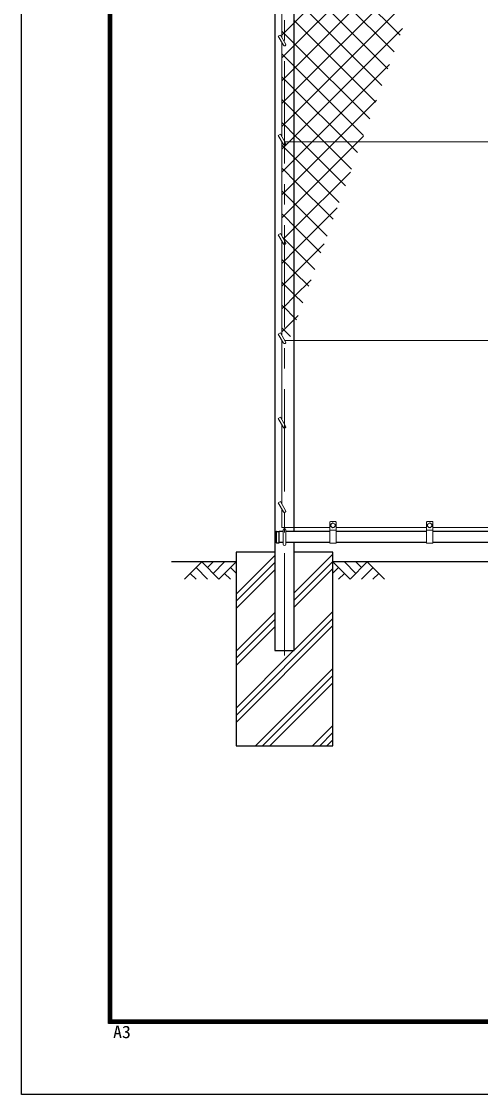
# Model space of a CAD drawing. Units: millimetres, scale not verified. Extents: x -4200 to 4200, y -2970 to 2970.
# Drawn here: x -4200 to -2777, y -2970 to 354 of the extents above; entities that cross this region are included whole.
import ezdxf
from ezdxf.enums import TextEntityAlignment as Align

# ---------------------------------------------------------------- set-up
doc = ezdxf.new("R2010")
doc.units = ezdxf.units.MM
doc.header["$LTSCALE"] = 10
doc.linetypes.add('USER1', pattern=[50.8, 31.75, -6.35, 6.35, -6.35])
for name, color, linetype, lineweight in [('0-0_D-STR1', 1, 'Continuous', 25), ('0-1_D-STR3', 3, 'Continuous', 13), ('0-2_D-BMK', 2, 'USER1', 13), ('0-3_D-STR2', 7, 'Continuous', 13), ('0-7_D-DCR-HCH', 7, 'Continuous', 13), ('0-8_D-STR4', 7, 'Continuous', 25), ('0-9_D-BGD', 7, 'Continuous', 25), ('0-C_D-TTL', 7, 'Continuous', 25)]:
    doc.layers.add(name, color=color, linetype=linetype, lineweight=lineweight)
doc.styles.add('ＭＳ ゴシック', font='')
doc.styles.get('ＭＳ ゴシック').set_extended_font_data('MS Gothic')

msp = doc.modelspace()

# ---------------------------------------------------------------- linework, layer by layer
at = {"layer": '0-0_D-STR1'}
for p, q in [((-3354.4, -1225.77), (-3354.4, 1176.23)), ((-3409.99, -1225.27), (-3401.65, -1225.27)), ((-3409.65, -1260.27), (-3409.65, -1225.27)), ((-3401.65, -1260.27), (-3401.65, -1225.27)), ((-3388.65, -1225.77), (-3401.65, -1225.77)), ((-3244.65, -1225.77), (-3380.65, -1225.77)), ((-2944.65, -1225.77), (-3224.65, -1225.77)), ((-2644.65, -1225.77), (-2924.65, -1225.77)), ((-3409.99, -1260.27), (-3401.65, -1260.27)), ((-3388.65, -1259.77), (-3401.65, -1259.77)), ((-3244.65, -1259.77), (-3380.65, -1259.77)), ((-2944.65, -1259.77), (-3224.65, -1259.77)), ((-2644.65, -1259.77), (-2924.65, -1259.77))]:
    msp.add_line(p, q, dxfattribs=at)
msp.add_lwpolyline([(-3414.9, 1226.23), (-3414.9, -1594.77), (-3354.4, -1594.77), (-3354.4, -1259.77)], dxfattribs=at)
for centre, radius, start, end in [((-3379.43, -1242.77), 35.72, 151.52136, 208.47864), ((-3409.99, -1226.27), 1, 90, 147.70173), ((-3409.99, -1259.27), 1, 212.29827, 270)]:
    msp.add_arc(centre, radius, start, end, dxfattribs=at)
at = {"layer": '0-1_D-STR3'}
for p, q in [((-3392.65, 304.58), (-3392.65, 596.08)), ((-3404.05, 308.32), (-3397.12, 312.32)), ((-3404.05, 308.32), (-3388.12, 280.73)), ((-3397.12, 312.32), (-3381.19, 284.73)), ((-3392.65, -2.92), (-3392.65, 288.58)), ((-3404.05, 0.82), (-3397.12, 4.82)), ((-3404.05, 0.82), (-3388.12, -26.77)), ((-3397.12, 4.82), (-3381.19, -22.77)), ((-3392.65, -310.42), (-3392.65, -18.92)), ((-1592.74, -18.77), (-3383.5, -18.77)), ((-3404.05, -306.68), (-3397.12, -302.68)), ((-3404.05, -306.68), (-3388.12, -334.27)), ((-3397.12, -302.68), (-3381.19, -330.27)), ((-3392.65, -617.92), (-3392.65, -326.42)), ((-3404.05, -614.18), (-3397.12, -610.18)), ((-3404.05, -614.18), (-3388.12, -641.77)), ((-3397.12, -610.18), (-3381.19, -637.77)), ((-3392.65, -879.42), (-3392.65, -633.92)), ((-1592.74, -633.77), (-3383.5, -633.77)), ((-3404.05, -875.68), (-3397.12, -871.68)), ((-3404.05, -875.68), (-3388.12, -903.27)), ((-3397.12, -871.68), (-3381.19, -899.27)), ((-3392.65, -1140.92), (-3392.65, -895.42)), ((-3404.05, -1137.18), (-3397.12, -1133.18)), ((-3404.05, -1137.18), (-3388.12, -1164.77)), ((-3397.12, -1133.18), (-3381.19, -1160.77)), ((-3392.65, -1212.77), (-3392.65, -1156.92)), ((-3226.65, -1194.77), (-3242.65, -1194.77)), ((-2926.65, -1194.77), (-2942.65, -1194.77)), ((-3392.65, -1212.77), (-3244.65, -1212.77)), ((-3388.65, -1264.77), (-3388.65, -1220.77)), ((-3380.65, -1264.77), (-3380.65, -1220.77)), ((-3244.65, -1261.77), (-3244.65, -1196.77)), ((-3224.65, -1221.77), (-3244.65, -1221.77)), ((-3241.15, -1210.52), (-3241.15, -1203.03)), ((-3241.15, -1210.52), (-3234.65, -1214.27)), ((-3234.65, -1214.27), (-3228.15, -1210.52)), ((-3228.15, -1210.52), (-3228.15, -1203.03)), ((-3224.65, -1261.77), (-3224.65, -1196.77)), ((-3224.65, -1212.77), (-2944.65, -1212.77)), ((-2944.65, -1261.77), (-2944.65, -1196.77)), ((-2924.65, -1221.77), (-2944.65, -1221.77)), ((-2941.15, -1210.52), (-2941.15, -1203.03)), ((-2941.15, -1210.52), (-2934.65, -1214.27)), ((-2934.65, -1214.27), (-2928.15, -1210.52)), ((-2928.15, -1210.52), (-2928.15, -1203.03)), ((-2924.65, -1261.77), (-2924.65, -1196.77)), ((-2924.65, -1212.77), (-2644.65, -1212.77)), ((-3224.65, -1261.77), (-3244.65, -1261.77)), ((-2924.65, -1261.77), (-2944.65, -1261.77))]:
    msp.add_line(p, q, dxfattribs=at)
for points in [[(-3241.15, -1203.03), (-3234.65, -1199.27), (-3228.15, -1203.03)], [(-2941.15, -1203.03), (-2934.65, -1199.27), (-2928.15, -1203.03)]]:
    msp.add_lwpolyline(points, dxfattribs=at)
for centre in [(-3234.65, -1206.77), (-2934.65, -1206.77)]:
    msp.add_circle(centre, 6.49, dxfattribs=at)
for centre, radius, start, end in [((-3384.65, 282.73), 4, 210, 30), ((-3384.65, -24.77), 4, 210, 30), ((-3384.65, -332.27), 4, 210, 30), ((-3384.65, -639.77), 4, 210, 30), ((-3384.65, -901.27), 4, 210, 30), ((-3384.65, -1162.77), 4, 210, 30), ((-3242.65, -1196.77), 2, 90, 180), ((-3226.65, -1196.77), 2, 0, 90), ((-2942.65, -1196.77), 2, 90, 180), ((-2926.65, -1196.77), 2, 0, 90), ((-3384.65, -1220.77), 4, 0, 180), ((-3384.65, -1264.77), 4, 180, 0)]:
    msp.add_arc(centre, radius, start, end, dxfattribs=at)
at = {"layer": '0-2_D-BMK'}
msp.add_line((-3384.65, -1609.77), (-3384.65, 1250.23), dxfattribs=at)
at = {"layer": '0-3_D-STR2'}
for p, q in [((-3354.4, 350.38), (-3108.55, 596.23)), ((-3354.4, 279.67), (-3037.84, 596.23)), ((-3354.4, 208.95), (-2967.13, 596.23)), ((-3026.35, 311.67), (-3310.91, 596.23)), ((-3354.4, 138.24), (-2937.87, 554.78)), ((-3064.09, 207.99), (-3354.4, 498.3)), ((-3354.4, 67.53), (-2978.33, 443.61)), ((-3082.96, 156.15), (-3354.4, 427.59)), ((-3384.65, 320.13), (-3354.4, 350.38)), ((-3101.83, 104.3), (-3354.4, 356.88)), ((-3384.65, 316.42), (-3392.65, 324.42)), ((-3392.65, 312.13), (-3384.65, 320.13)), ((-3354.4, 286.17), (-3384.65, 316.42)), ((-3384.65, 249.42), (-3354.4, 279.67)), ((-3120.7, 52.46), (-3354.4, 286.17)), ((-3392.65, 241.42), (-3384.65, 249.42)), ((-3384.65, 178.7), (-3354.4, 208.95)), ((-3299.29, -18.77), (-3059.26, 221.25)), ((-3384.65, 175), (-3392.65, 183)), ((-3392.65, 170.7), (-3384.65, 178.7)), ((-3354.4, 144.75), (-3384.65, 175)), ((-3384.65, 107.99), (-3354.4, 138.24)), ((-3190.88, -18.77), (-3354.4, 144.75)), ((-3384.65, 104.29), (-3392.65, 112.29)), ((-3392.65, 99.99), (-3384.65, 107.99)), ((-3354.4, 74.04), (-3384.65, 104.29)), ((-3228.58, -18.77), (-3099.73, 110.08)), ((-3384.65, 37.28), (-3354.4, 67.53)), ((-3261.59, -18.77), (-3354.4, 74.04)), ((-3384.65, 33.58), (-3392.65, 41.58)), ((-3392.65, 29.28), (-3384.65, 37.28)), ((-3354.4, 3.33), (-3384.65, 33.58)), ((-3332.3, -18.77), (-3354.4, 3.33)), ((-3384.65, -37.13), (-3392.65, -29.13)), ((-3354.4, -73.89), (-3299.29, -18.77)), ((-3354.4, -144.6), (-3228.58, -18.77)), ((-3354.4, -215.31), (-3157.87, -18.77)), ((-3196.17, -154.9), (-3332.3, -18.77)), ((-3177.3, -103.06), (-3261.59, -18.77)), ((-3158.43, -51.22), (-3190.88, -18.77)), ((-3157.87, -18.77), (-3140.19, -1.1)), ((-3354.4, -67.38), (-3384.65, -37.13)), ((-3384.65, -104.14), (-3354.4, -73.89)), ((-3215.04, -206.75), (-3354.4, -67.38)), ((-3384.65, -107.84), (-3392.65, -99.84)), ((-3392.65, -112.14), (-3384.65, -104.14)), ((-3354.4, -138.09), (-3384.65, -107.84)), ((-3384.65, -174.85), (-3354.4, -144.6)), ((-3233.91, -258.59), (-3354.4, -138.09)), ((-3384.65, -178.55), (-3392.65, -170.55)), ((-3392.65, -182.85), (-3384.65, -174.85)), ((-3354.4, -208.8), (-3384.65, -178.55)), ((-3384.65, -245.56), (-3354.4, -215.31)), ((-3252.78, -310.43), (-3354.4, -208.8)), ((-3354.4, -356.73), (-3221.12, -223.45)), ((-3384.65, -249.27), (-3392.65, -241.27)), ((-3392.65, -253.56), (-3384.65, -245.56)), ((-3354.4, -279.52), (-3384.65, -249.27)), ((-3271.65, -362.27), (-3354.4, -279.52)), ((-3384.65, -386.98), (-3354.4, -356.73)), ((-3354.4, -427.44), (-3261.58, -334.62)), ((-3384.65, -390.69), (-3392.65, -382.69)), ((-3392.65, -394.98), (-3384.65, -386.98)), ((-3354.4, -420.94), (-3384.65, -390.69)), ((-3384.65, -457.69), (-3354.4, -427.44)), ((-3309.39, -465.96), (-3354.4, -420.94)), ((-3384.65, -461.4), (-3392.65, -453.4)), ((-3392.65, -465.69), (-3384.65, -457.69)), ((-3354.4, -491.65), (-3384.65, -461.4)), ((-3354.4, -498.15), (-3302.05, -445.8)), ((-3384.65, -528.4), (-3354.4, -498.15)), ((-3328.25, -517.8), (-3354.4, -491.65)), ((-3384.65, -532.11), (-3392.65, -524.11)), ((-3392.65, -536.4), (-3384.65, -528.4)), ((-3354.4, -562.36), (-3384.65, -532.11)), ((-3354.4, -568.86), (-3342.51, -556.97)), ((-3347.12, -569.64), (-3354.4, -562.36)), ((-3384.65, -599.11), (-3354.4, -568.86)), ((-3392.65, -607.11), (-3384.65, -599.11))]:
    msp.add_line(p, q, dxfattribs=at)
for points in [[(-3045.22, 259.83), (-3354.4, 569.01), (-3381.62, 596.23), (-3384.65, 599.26), (-3386.07, 600.68)], [(-3392.65, -41.43), (-3384.65, -33.43), (-3370, -18.77), (-3354.4, -3.18), (-3018.8, 332.43)], [(-3139.57, 0.62), (-3354.4, 215.46), (-3384.65, 245.71), (-3392.65, 253.71)], [(-3387.58, -319.2), (-3384.65, -316.27), (-3354.4, -286.02), (-3180.65, -112.27)], [(-3290.52, -414.11), (-3354.4, -350.23), (-3384.65, -319.98), (-3390.52, -314.1)], [(-3365.99, -621.48), (-3384.65, -602.82), (-3392.65, -594.82)]]:
    msp.add_lwpolyline(points, dxfattribs=at)
at = {"layer": '0-7_D-DCR-HCH'}
for p, q in [((-3354.4, -1416.09), (-3234.65, -1296.34)), ((-3641.08, -1319.77), (-3694.29, -1372.99)), ((-3641.08, -1319.77), (-3587.87, -1372.99)), ((-3623.34, -1337.51), (-3605.6, -1319.77)), ((-3605.6, -1355.25), (-3570.13, -1319.77)), ((-3587.87, -1372.99), (-3534.65, -1319.77)), ((-3534.65, -1419.56), (-3414.9, -1299.81)), ((-3534.65, -1441.66), (-3414.9, -1321.91)), ((-3354.4, -1438.19), (-3234.65, -1318.44)), ((-3181.44, -1372.99), (-3234.65, -1319.77)), ((-3163.7, -1355.25), (-3199.18, -1319.77)), ((-3128.23, -1319.77), (-3181.44, -1372.99)), ((-3145.87, -1337.6), (-3163.7, -1319.77)), ((-3128.23, -1319.77), (-3075.02, -1372.99)), ((-3676.55, -1355.25), (-3658.73, -1372.99)), ((-3658.82, -1337.51), (-3623.18, -1372.99)), ((-3570.13, -1355.25), (-3552.31, -1372.99)), ((-3552.39, -1337.51), (-3534.65, -1355.17)), ((-3534.65, -1463.76), (-3414.9, -1344.01)), ((-3354.4, -1460.28), (-3234.65, -1340.53)), ((-3216.92, -1337.51), (-3234.65, -1355.17)), ((-3199.18, -1355.25), (-3217, -1372.99)), ((-3110.49, -1337.51), (-3146.13, -1372.99)), ((-3092.76, -1355.25), (-3110.57, -1372.99)), ((-3534.65, -1596.34), (-3414.9, -1476.59)), ((-3534.65, -1795.21), (-3234.65, -1495.21)), ((-3354.4, -1592.87), (-3234.65, -1473.12)), ((-3534.65, -1618.44), (-3414.9, -1498.69)), ((-3534.65, -1817.31), (-3234.65, -1517.31)), ((-3534.65, -1640.53), (-3414.9, -1520.78)), ((-3534.65, -1773.12), (-3356.31, -1594.77)), ((-3474.53, -1889.77), (-3234.65, -1649.89)), ((-3452.44, -1889.77), (-3234.65, -1671.99)), ((-3430.34, -1889.77), (-3234.65, -1694.09)), ((-3297.76, -1889.77), (-3234.65, -1826.67)), ((-3275.66, -1889.77), (-3234.65, -1848.77)), ((-3253.56, -1889.77), (-3234.65, -1870.86))]:
    msp.add_line(p, q, dxfattribs=at)
at = {"layer": '0-8_D-STR4'}
for p, q in [((-3414.9, -1289.77), (-3534.65, -1289.77)), ((-3234.65, -1289.77), (-3354.4, -1289.77))]:
    msp.add_line(p, q, dxfattribs=at)
msp.add_lwpolyline([(-3534.65, -1289.77), (-3534.65, -1889.77), (-3234.65, -1889.77), (-3234.65, -1289.77)], dxfattribs=at)
at = {"layer": '0-9_D-BGD'}
for p, q in [((-3534.65, -1319.77), (-3734.65, -1319.77)), ((-1734.65, -1319.77), (-3234.65, -1319.77))]:
    msp.add_line(p, q, dxfattribs=at)
at = {"layer": '0-C_D-TTL', "color": 2}
msp.add_lwpolyline([(-4199.68, 2970.23), (4200.32, 2970.23), (4200.32, -2969.77), (-4199.68, -2969.77)], close=True, dxfattribs=at)
at = {"layer": '0-C_D-TTL'}
for points in [[(-3929.68, 2750.23), (3930.32, 2750.23), (3930.32, -2749.77), (-3929.68, -2749.77)], [(-3927.18, 2747.73), (3927.82, 2747.73), (3927.82, -2747.27), (-3927.18, -2747.27)], [(-3924.68, 2745.23), (3925.32, 2745.23), (3925.32, -2744.77), (-3924.68, -2744.77)], [(-3922.18, 2742.73), (3922.82, 2742.73), (3922.82, -2742.27), (-3922.18, -2742.27)], [(-3919.68, 2740.23), (3920.32, 2740.23), (3920.32, -2739.77), (-3919.68, -2739.77)]]:
    msp.add_lwpolyline(points, close=True, dxfattribs=at)

# ---------------------------------------------------------------- texts
at = {"layer": '0-C_D-TTL', "style": 'ＭＳ ゴシック', "width": 1.05}
msp.add_text('A3', height=38.49, dxfattribs=at).set_placement((-3915.77, -2806.58), align=Align.BOTTOM_LEFT)

doc.saveas('drawing.dxf')
